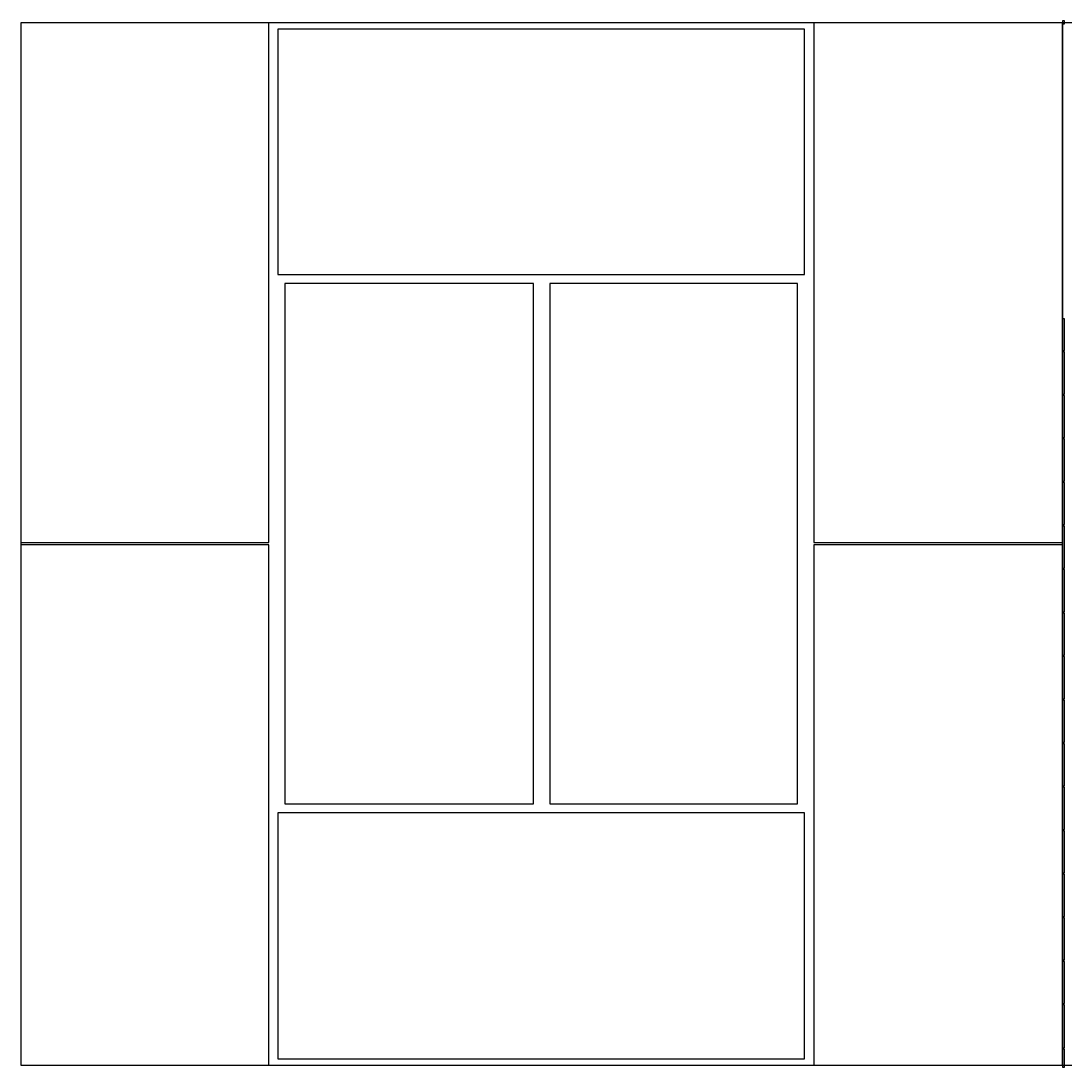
# Model space of a CAD drawing. Header units: millimetres. Extents: x 0 to 6624, y -35 to 3500.
# Drawn here: x 0 to 3489, y -7 to 3487 of the extents above; entities that cross this region are included whole.
import ezdxf

# ---------------------------------------------------------------- set-up
doc = ezdxf.new("R2010")
doc.units = ezdxf.units.MM
for name, color, linetype in [('AUTHORITY_DIMENSIONS', 7, 'Continuous'), ('engawa', 7, 'Continuous'), ('tatami', 7, 'Continuous')]:
    doc.layers.add(name, color=color, linetype=linetype)

msp = doc.modelspace()

# ---------------------------------------------------------------- linework, layer by layer
at = {"layer": 'AUTHORITY_DIMENSIONS'}
for points in [[(0, 0), (3480, 0), (3480, 3480), (0, 3480)], [(3480, 0), (4080, 0), (4080, 3480), (3480, 3480)]]:
    msp.add_lwpolyline(points, close=True, dxfattribs=at)
at = {"layer": 'engawa'}
for points in [[(3480, 3486.9), (3480, 3477.7), (3486.8, 3477.7), (3486.8, 3486.9), (3480, 3486.9)], [(3480, 2492.3), (3480, 2386.2), (3486.8, 2386.2), (3486.8, 2492.3), (3480, 2492.3)], [(3480, 2381.5), (3480, 2240.8), (3486.8, 2240.8), (3486.8, 2381.5), (3480, 2381.5)], [(3480, 2236.2), (3480, 2095.4), (3486.8, 2095.4), (3486.8, 2236.2), (3480, 2236.2)], [(3480, 2090.8), (3480, 1950), (3486.8, 1950), (3486.8, 2090.8), (3480, 2090.8)], [(3480, 1945.4), (3480, 1804.6), (3486.8, 1804.6), (3486.8, 1945.4), (3480, 1945.4)], [(3480, 1800), (3480, 1659.2), (3486.8, 1659.2), (3486.8, 1800), (3480, 1800)], [(3480, 1654.6), (3480, 1513.8), (3486.8, 1513.8), (3486.8, 1654.6), (3480, 1654.6)], [(3480, 1509.2), (3480, 1368.5), (3486.8, 1368.5), (3486.8, 1509.2), (3480, 1509.2)], [(3480, 1363.8), (3480, 1223.1), (3486.8, 1223.1), (3486.8, 1363.8), (3480, 1363.8)], [(3480, 1218.5), (3480, 1077.7), (3486.8, 1077.7), (3486.8, 1218.5), (3480, 1218.5)], [(3480, 1073.1), (3480, 932.3), (3486.8, 932.3), (3486.8, 1073.1), (3480, 1073.1)], [(3480, 927.7), (3480, 786.9), (3486.8, 786.9), (3486.8, 927.7), (3480, 927.7)], [(3480, 782.3), (3480, 641.5), (3486.8, 641.5), (3486.8, 782.3), (3480, 782.3)], [(3480, 636.9), (3480, 496.2), (3486.8, 496.2), (3486.8, 636.9), (3480, 636.9)], [(3480, 491.5), (3480, 350.8), (3486.8, 350.8), (3486.8, 491.5), (3480, 491.5)], [(3480, 346.2), (3480, 205.4), (3486.8, 205.4), (3486.8, 346.2), (3480, 346.2)], [(3480, 200.8), (3480, 57.7), (3486.8, 57.7), (3486.8, 200.8), (3480, 200.8)], [(3480, 53.1), (3480, -6.9), (3486.8, -6.9), (3486.8, 53.1), (3480, 53.1)]]:
    msp.add_lwpolyline(points, close=True, dxfattribs=at)
at = {"layer": 'tatami'}
for points in [[(0, 3480), (0, 1744.6), (828.3, 1744.6), (828.3, 3480), (0, 3480)], [(858.9, 3459.2), (858.9, 2640), (2618.8, 2640), (2618.8, 3459.2), (858.9, 3459.2)], [(2649.3, 3480), (2649.3, 1744.6), (3480, 1744.6), (3480, 3480), (2649.3, 3480)], [(882.3, 2610), (882.3, 872.3), (1713, 872.3), (1713, 2610), (882.3, 2610)], [(1767, 2610), (1767, 872.3), (2595.3, 872.3), (2595.3, 2610), (1767, 2610)], [(0, 1737.7), (0, 0), (828.3, 0), (828.3, 1737.7), (0, 1737.7)], [(2649.3, 1737.7), (2649.3, 0), (3480, 0), (3480, 1737.7), (2649.3, 1737.7)], [(858.9, 842.3), (858.9, 20.8), (2618.8, 20.8), (2618.8, 842.3), (858.9, 842.3)]]:
    msp.add_lwpolyline(points, close=True, dxfattribs=at)

doc.saveas('drawing.dxf')
